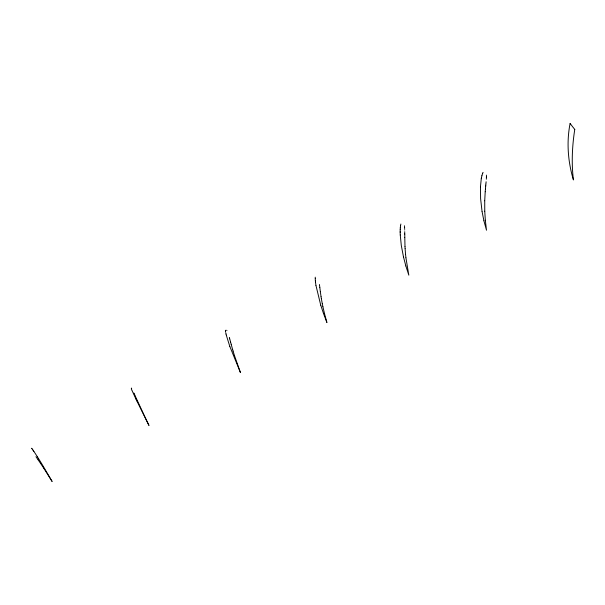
<?xml version="1.0" encoding="UTF-8"?>
<svg xmlns="http://www.w3.org/2000/svg" width="605" height="605" viewBox="0 0 605 605"><rect width="100%" height="100%" fill="white"/><g stroke="black" fill="none" stroke-linecap="round" stroke-linejoin="round"><path stroke-width="0.91" d="M400.17 231.314L400.17 232.388M400.17 231.254L400.208 229.499M486.42 176.403L486.412 176.826M484.726 200.875L484.756 211.13M484.726 200.754L485.21 191.785M486.405 176.978L486.39 177.409M315.25 277.173L315.235 278.24M400.215 229.446L400.298 227.919M486.382 177.613L486.352 178.225M480.453 186.9L480.604 198.637L482.026 211.266M480.453 186.824L481.27 178.747M486.322 178.838L486.291 179.201M400.306 227.866L400.351 227.336M485.218 191.725L485.399 189.524M486.065 182.181L486.102 181.742M485.407 189.463L485.49 188.48M485.49 188.42L485.641 186.748M485.951 183.413L486.012 182.725M485.656 186.635L485.792 185.138M485.8 185.085L485.906 183.882M400.351 227.283L400.586 225.4M574.75 129.508C572.171 146.176 571.37 163.176 573.427 179.95C567.944 161.792 566.416 142.167 570.091 123.511M400.608 225.31L400.865 224.024M481.277 178.687L481.391 178.067M481.398 178.006L481.882 175.798M481.913 175.684L482.359 174.149M482.518 173.696L482.684 173.257M482.722 173.174L483.07 172.395M31.619 448.237L31.952 448.676M31.974 448.698L32.693 449.689M32.753 449.78L33.109 450.271M33.124 450.302L33.502 450.846M38.047 459.724L35.96 456.699M38.1 459.8L40.671 463.559M33.525 450.876L33.895 451.421M33.963 451.519L37.434 456.836M40.709 463.619L41.42 464.678M41.458 464.738L42.433 466.19M42.494 466.281L43.628 468.013M43.673 468.081L52.128 481.489L43.371 466.5M37.487 456.926L38.486 458.507M38.538 458.598L41.541 463.46M41.594 463.559L43.341 466.455M226.678 330.217L226.935 330.708M131.406 388.055L131.671 388.554M145.646 418.531L148.989 425.459L136.889 401.002M145.624 418.486L135.596 396.827M136.836 400.903L135.989 399.126M135.936 399.02L132.124 390.762M133.856 393.038L134.174 393.711M134.257 393.9L134.839 395.178M134.892 395.277L135.414 396.426M131.913 390.293L131.277 388.811M323.531 313.564L320.779 305.283M323.554 313.624L326.919 322.541L324.628 314.101M229.802 346.378L226.383 335.45M229.84 346.483L240.442 372.559L234.468 355.589M234.438 355.506L233.084 351.097M320.733 305.154L315.946 285.416M233.061 351.013L232.645 349.569M405.872 266.056L408.821 275.162L405.925 257.836M405.826 265.913L403.512 257.057M232.615 349.486L231.163 344.253M229.34 337.529L229.476 338.006M229.507 338.104L229.711 338.845M229.787 339.11L230.581 342.075M231.133 344.147L230.618 342.218M226.361 335.351L226.058 334.141M324.613 314.048L322.896 306.735M483.924 220.863L486.503 230.225L485.339 220.296M483.887 220.719L482.049 211.417M226.043 334.058L225.741 332.667M403.497 256.989L401.296 245.433L400.253 234.997M322.888 306.682L322.268 303.68M322.253 303.581L321.346 298.552M321.331 298.462L321.066 296.798M225.589 331.82L225.521 331.358M315.923 285.295L315.5 282.164M321.051 296.7L320.325 291.534M225.506 331.253L225.453 330.799M319.448 284.501L319.531 285.121M320.317 291.497L319.856 287.746M319.599 285.658L319.833 287.609M404.442 225.763L404.503 226.308M405.91 257.715L405.562 254.418M315.5 282.112L315.356 280.675M405.539 254.229L405.108 248.549M485.323 220.144L484.756 211.19M225.438 330.663L225.415 330.247M404.564 226.928L404.594 227.336M315.349 280.569L315.243 278.406M404.601 227.45L404.624 227.843M404.632 228.002L404.654 228.425M405.1 248.436L405.002 246.553M404.995 246.439L404.79 237.621M400.245 234.937L400.177 232.449M404.707 229.575L404.715 229.983M486.42 175.102L486.428 175.715M404.753 231.7L404.753 232.086M404.76 232.713L404.768 233.152M404.768 233.477L404.775 234.105M404.79 237.576L404.775 234.279M574.795 129.432A69.189 42.388 62.7 0 1 570.144 123.443"/></g></svg>
